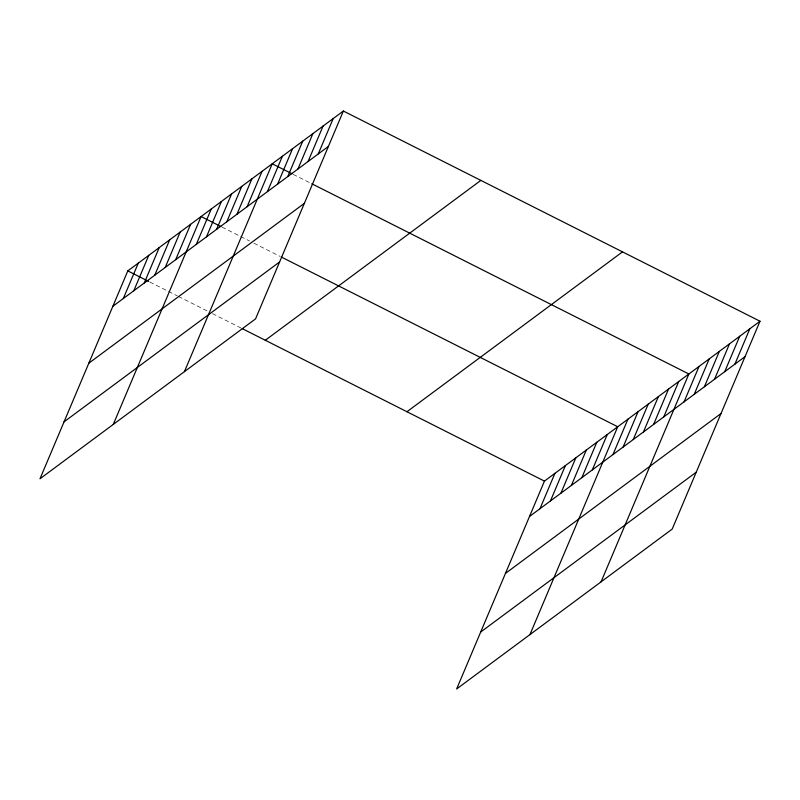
<?xml version="1.0" encoding="UTF-8"?>
<svg xmlns="http://www.w3.org/2000/svg" width="800" height="800" viewBox="0 0 800 800"><rect width="100%" height="100%" fill="white"/><g stroke="black" fill="none" stroke-linecap="round" stroke-linejoin="round"><path stroke-width="0.6" stroke-dasharray="4 3" d="M293.13 174.33L310.73 183.21M221.99 227.09L239.59 235.97M240.69 236.52L249.49 240.96M253.89 243.18L280.29 256.5M149.8 282L177.3 295.87M178.4 296.43L208.1 311.41M212.5 313.63L241.1 328.06"/><path stroke-width="1.2" d="M343.36 111.03L127.81 270.9L40 478.77L255.55 318.89L343.36 111.03L760 321.23L672.19 529.1L456.64 688.97L544.45 481.11L760 321.23M123.33 298.51L138.28 263.14M133.8 290.75L148.75 255.37M144.27 282.98L159.22 247.6M154.74 275.22L169.69 239.84M165.21 267.45L180.16 232.07M175.68 259.69L190.63 224.31M113.29 424.41L201.09 216.54L220.89 226.53M196.31 244.39L211.26 209.01M206.47 236.85L221.42 201.47M216.64 229.31L231.58 193.93M226.8 221.77L241.74 186.4M236.96 214.24L251.9 178.86M247.12 206.7L262.07 171.32M184.42 371.65L272.23 163.78L292.03 173.77M267.44 191.63L282.39 156.25M277.61 184.09L292.55 148.71M287.77 176.55L302.71 141.17M297.93 169.02L312.88 133.64M308.09 161.48L323.04 126.1M318.25 153.94L333.2 118.56M539.97 508.72L554.92 473.34M550.44 500.96L565.39 465.58M560.91 493.19L575.85 457.81M571.38 485.42L586.32 450.05M581.85 477.66L596.79 442.28M592.32 469.89L607.26 434.52M529.93 634.62L617.73 426.75L281.39 257.05M612.95 454.59L627.9 419.21M623.11 447.05L638.06 411.68M633.27 439.52L648.22 404.14M643.44 431.98L658.38 396.6M653.6 424.44L668.54 389.07M663.76 416.91L678.71 381.53M601.06 581.86L688.87 373.99L311.83 183.76M684.08 401.83L699.03 366.45M694.25 394.3L709.19 358.92M704.41 386.76L719.35 351.38M714.57 379.22L729.51 343.84M724.73 371.69L739.68 336.31M734.89 364.15L749.84 328.77M112.86 306.28L328.42 146.41M88.82 363.2L304.37 203.33M64.04 421.85L279.6 261.97M265.3 340.27L480.85 180.39M406.95 411.74L622.51 251.86M529.5 516.49L745.06 356.61M505.46 573.41L721.01 413.53M480.68 632.05L696.24 472.18M127.81 270.9L148.7 281.44M242.2 328.61L544.45 481.11"/></g></svg>
